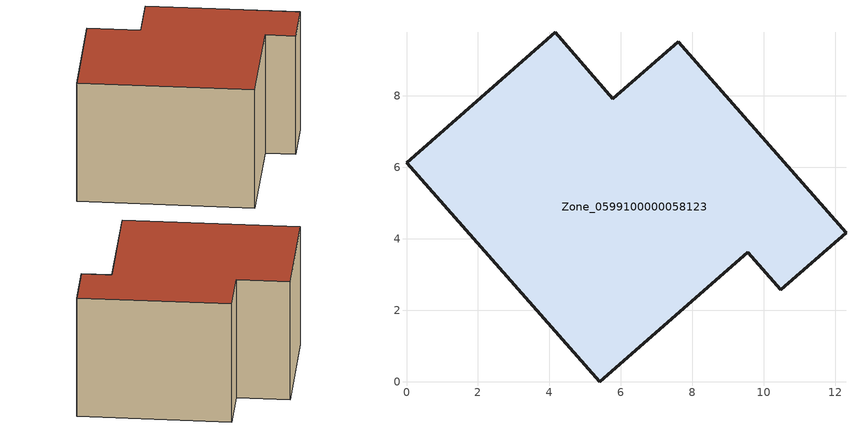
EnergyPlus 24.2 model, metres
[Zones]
Zone_0599100000058123
 floor ground (C_G): 5.41,0 0,6.13 4.16,9.79 5.78,7.93 7.61,9.52 12.3,4.17 10.48,2.58 9.55,3.63 z0
 wall outside (C_F): 5.78,7.93 4.16,9.79 0,6.13 5.41,0 9.55,3.63 10.48,2.58 12.3,4.17 7.61,9.52 5.78,7.93 z0:6.08
 roof outside (C_R): 12.3,4.17 7.61,9.52 5.78,7.93 4.16,9.79 0,6.13 5.41,0 9.55,3.63 10.48,2.58 z6.08
[BUILDING]
Pand.0599100000058123: North Axis=0; Terrain=City; Loads Convergence Tolerance Value=0.04; Temperature Convergence Tolerance Value=0.4; Solar Distribution=FullExterior; Maximum Number of Warmup Days=25; Minimum Number of Warmup Days=1
[Site:Location]
Rotterdam.The.Hague.AP_ZH_NLD Design_Conditions: Latitude=51.96; Longitude=4.45; Time Zone=1; Elevation=-4.5
[SITE:GROUNDTEMPERATURE:BUILDINGSURFACE]
18, 18, 18, 18, 18, 18, 18, 18, 18, 18, 18, 18
[MATERIAL] Thermal Absorptance=0.9; Solar Absorptance=0.7; Visible Absorptance=0.7
Name | Roughness | Thickness | Conductivity | Density | Specific Heat
G.TI.1946 | MediumSmooth | 0.15 | 1 | 540 | 1210
F.TI.1946 | Rough | 0.3 | 0.857143 | 1920 | 840
R.TI.1946 | MediumRough | 0.2 | 0.1 | 1500 | 1000
[CONSTRUCTION]
C_G: G.TI.1946
C_F: F.TI.1946
C_R: R.TI.1946
[ZONE]
Zone_0599100000058123: Type=1; Multiplier=1; Ceiling Height=Autocalculate; Volume=Autocalculate; Floor Area=autocalculate; Part of Total Floor Area=Yes
[ZONEINFILTRATION:DESIGNFLOWRATE]
Infil_Zone_0599100000058123: Zone or ZoneList or Space or SpaceList=Zone_0599100000058123; Schedule=AlwaysOn; Design Flow Rate Calculation Method=Flow/Area; Flow Rate per Floor Area=0.003; Constant Term Coefficient=1; Temperature Term Coefficient=0; Velocity Term Coefficient=0; Velocity Squared Term Coefficient=0
[HVACTEMPLATE:ZONE:IDEALLOADSAIRSYSTEM]
Zone_0599100000058123: Maximum Heating Supply Air Temperature=50; Minimum Cooling Supply Air Temperature=13; Maximum Heating Supply Air Humidity Ratio=0.0156; Minimum Cooling Supply Air Humidity Ratio=0.0077; Heating Limit=NoLimit; Cooling Limit=NoLimit; Dehumidification Control Type=ConstantSensibleHeatRatio; Cooling Sensible Heat Ratio=0.7; Dehumidification Setpoint=60; Humidification Control Type=None; Humidification Setpoint=30; Outdoor Air Method=None; Outdoor Air Flow Rate per Person=0.00944; Outdoor Air Flow Rate per Zone Floor Area=0; Outdoor Air Flow Rate per Zone=0; Demand Controlled Ventilation Type=None; Outdoor Air Economizer Type=NoEconomizer; Heat Recovery Type=None; Sensible Heat Recovery Effectiveness=0.7; Latent Heat Recovery Effectiveness=0.65
[ZONECONTROL:THERMOSTAT]
ThermostatControl_Zone_0599100000058123: Zone or ZoneList=Zone_0599100000058123; Control Type Schedule=DualSetpointControlType; Control 1=Thermostat_Zone_0599100000058123; Temperature Difference Between Cutout And Setpoint=0
[THERMOSTATSETPOINT:DUALSETPOINT]
Thermostat_Zone_0599100000058123: Heating Setpoint Temperature Schedule=HeatingSetpoint_Zone_0599100000058123; Cooling Setpoint Temperature Schedule=CoolingSetpoint_Zone_0599100000058123
[SCHEDULE:COMPACT]
HeatingSetpoint_Zone_0599100000058123: Through: 12/31, For: AllDays, Until: 24:00, 21
CoolingSetpoint_Zone_0599100000058123: Through: 12/31, For: AllDays, Until: 24:00, 24
DualSetpointControlType: Through: 12/31, For: AllDays, Until: 24:00, 4
AlwaysOn: Through: 12/31, For: AllDays, Until: 24:00, 1
